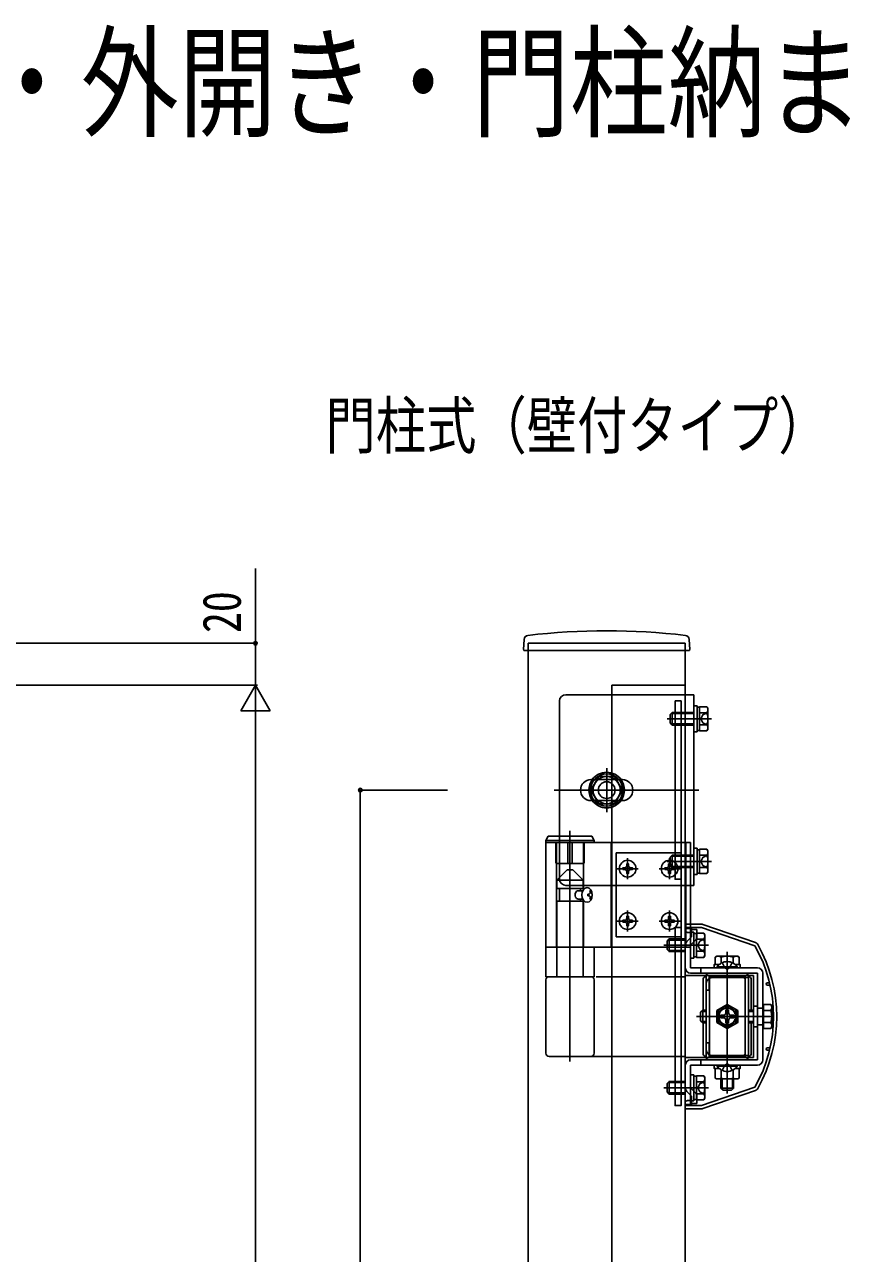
# Model space of a CAD drawing. Units: millimetres, scale not verified. Extents: x -1312 to 1312, y -2119 to 2123.
# Drawn here: x -823 to -428, y -742 to -156 of the extents above; entities that cross this region are included whole.
import ezdxf
from ezdxf.enums import TextEntityAlignment as Align

# ---------------------------------------------------------------- set-up
doc = ezdxf.new("R2010")
doc.units = ezdxf.units.MM
doc.header["$LTSCALE"] = 10
for name, color, linetype in [('0-1_USER1', 3, 'Continuous'), ('0-4_YKK_12', 2, 'Continuous'), ('0-5_YKK_13', 4, 'Continuous'), ('0-7_YKK_D', 6, 'Continuous')]:
    doc.layers.add(name, color=color, linetype=linetype)
doc.styles.add('ＭＳ ゴシック', font='')
doc.styles.get('ＭＳ ゴシック').set_extended_font_data('MS Gothic')

msp = doc.modelspace()

# ---------------------------------------------------------------- linework, layer by layer
at = {"layer": '0-4_YKK_12'}
for p, q in [((-507.5, -451.36), (-582.5, -451.36)), ((-507.5, -454.86), (-507.5, -451.36)), ((-507.5, -475.86), (-507.5, -454.86)), ((-507.5, -566.86), (-507.5, -475.86)), ((-507.5, -1215.86), (-507.5, -566.86))]:
    msp.add_line(p, q, dxfattribs=at)
for points in [[(-582.5, -451.36), (-582.5, -454.86), (-582.5, -1511.36)], [(-507.5, -471.36), (-542.5, -471.36), (-542.5, -1451.36)]]:
    msp.add_lwpolyline(points, dxfattribs=at)
at = {"layer": '0-5_YKK_13'}
for p, q in [((-584.34, -449.46), (-584.6, -454.34)), ((-505.66, -449.46), (-505.4, -454.34)), ((-584.1, -454.86), (-505.9, -454.86)), ((-567.5, -563.86), (-567.5, -478.86)), ((-564.5, -475.86), (-503.5, -475.86)), ((-503.5, -484.9), (-514.24, -484.9)), ((-513.7, -490.36), (-513.7, -484.36)), ((-503.5, -481.11), (-503.5, -493.61)), ((-501.9, -481.11), (-503.5, -481.11)), ((-501.9, -481.11), (-501.9, -493.61)), ((-501.9, -481.79), (-500.7, -481.79)), ((-500.7, -481.59), (-497.15, -481.59)), ((-500.7, -484.48), (-497.15, -484.48)), ((-496.7, -482.36), (-497.15, -481.59)), ((-496.7, -492.36), (-496.7, -482.36)), ((-516.2, -487.36), (-494.95, -487.36)), ((-503.5, -489.82), (-514.24, -489.82)), ((-500.7, -490.25), (-497.15, -490.25)), ((-496.7, -492.36), (-497.15, -493.14)), ((-501.9, -493.61), (-503.5, -493.61)), ((-501.9, -492.94), (-500.7, -492.94)), ((-545, -510.86), (-545, -531.86)), ((-570, -521.36), (-501, -521.36)), ((-552.5, -516.36), (-537.5, -516.36)), ((-552.5, -526.36), (-537.5, -526.36)), ((-574, -545.36), (-572.85, -543.36)), ((-552.15, -543.36), (-572.85, -543.36)), ((-562.5, -650.86), (-562.5, -540.86)), ((-551, -545.36), (-552.15, -543.36)), ((-574, -545.36), (-574, -546.36)), ((-551, -545.36), (-574, -545.36)), ((-574, -546.36), (-574, -596.36)), ((-542.5, -546.36), (-574, -546.36)), ((-569.2, -546.36), (-569.2, -555.86)), ((-569, -546.36), (-569, -596.36)), ((-563.5, -546.36), (-563.5, -556.36)), ((-561.5, -546.36), (-561.5, -556.36)), ((-556, -546.36), (-556, -568.73)), ((-555.8, -546.36), (-555.8, -555.86)), ((-542.8, -546.36), (-542.8, -596.36)), ((-503.5, -561.61), (-503.5, -549.11)), ((-501.9, -549.11), (-503.5, -549.11)), ((-501.9, -561.61), (-501.9, -549.11)), ((-501.9, -549.79), (-500.7, -549.79)), ((-496.7, -550.36), (-497.15, -549.59)), ((-496.7, -550.36), (-496.7, -560.36)), ((-556.3, -556.36), (-568.7, -556.36)), ((-509.5, -551.36), (-540.5, -551.36)), ((-540.5, -551.36), (-540.5, -591.36)), ((-535, -553.86), (-535, -563.86)), ((-516.2, -555.36), (-494.95, -555.36)), ((-515, -553.86), (-515, -563.86)), ((-503.5, -552.9), (-514.24, -552.9)), ((-513.7, -552.36), (-513.7, -558.36)), ((-509.5, -551.36), (-509.5, -591.36)), ((-500.7, -552.48), (-497.15, -552.48)), ((-568.85, -564.36), (-563.85, -559.36)), ((-561.15, -559.36), (-563.85, -559.36)), ((-556.15, -564.36), (-561.15, -559.36)), ((-540, -558.86), (-530, -558.86)), ((-536.35, -559.31), (-537.25, -559.31)), ((-520, -558.86), (-510, -558.86)), ((-516.35, -559.31), (-517.25, -559.31)), ((-503.5, -557.82), (-514.24, -557.82)), ((-501.9, -561.61), (-503.5, -561.61)), ((-501.9, -560.94), (-500.7, -560.94)), ((-500.7, -558.25), (-497.15, -558.25)), ((-500.7, -561.14), (-497.15, -561.14)), ((-496.7, -560.36), (-497.15, -561.14)), ((-567.5, -568.36), (-567.5, -574.36)), ((-557.5, -569.36), (-557.5, -568.36)), ((-558.61, -569.36), (-556.4, -569.36)), ((-558.61, -573.36), (-556.4, -573.36)), ((-557.5, -574.36), (-557.5, -573.36)), ((-556, -573.99), (-556, -596.36)), ((-554.02, -570.94), (-553.43, -570.94)), ((-554.02, -571.78), (-553.43, -571.78)), ((-553, -569.26), (-552.41, -569.26)), ((-553, -573.46), (-552.41, -573.46)), ((-535, -578.86), (-535, -588.86)), ((-515, -578.86), (-515, -588.86)), ((-540, -583.86), (-530, -583.86)), ((-536.35, -584.31), (-537.25, -584.31)), ((-520, -583.86), (-510, -583.86)), ((-516.35, -584.31), (-517.25, -584.31)), ((-507.5, -585.36), (-506.5, -585.36)), ((-473.99, -594.12), (-499.18, -585.47)), ((-509.5, -591.36), (-540.5, -591.36)), ((-499.75, -586.86), (-507.5, -586.86)), ((-507.5, -606.16), (-507.5, -587.36)), ((-507.5, -587.36), (-505, -587.36)), ((-505, -587.36), (-505, -606.16)), ((-505, -589.11), (-505, -601.61)), ((-503.4, -589.11), (-505, -589.11)), ((-504.5, -586.86), (-504.5, -588.69)), ((-503.4, -589.11), (-503.4, -601.61)), ((-503.4, -589.79), (-502.2, -589.79)), ((-502.2, -589.59), (-498.65, -589.59)), ((-502, -587.86), (-502, -591.36)), ((-474.3, -595.6), (-499.75, -586.86)), ((-498.2, -590.36), (-498.65, -589.59)), ((-498.2, -600.36), (-498.2, -590.36)), ((-574, -596.36), (-574, -610.36)), ((-517.7, -595.36), (-496.45, -595.36)), ((-507.5, -592.9), (-515.74, -592.9)), ((-507.5, -597.82), (-515.74, -597.82)), ((-515.2, -598.36), (-515.2, -592.36)), ((-505, -595.4), (-502.73, -593.13)), ((-502.2, -592.48), (-498.65, -592.48)), ((-503.4, -601.61), (-505, -601.61)), ((-503.4, -600.94), (-502.2, -600.94)), ((-502.2, -598.25), (-498.65, -598.25)), ((-498.2, -600.36), (-498.65, -601.14)), ((-492.5, -600.56), (-493.27, -601.01)), ((-493.27, -604.56), (-493.27, -601.01)), ((-492.5, -600.56), (-482.5, -600.56)), ((-490.39, -603.94), (-490.39, -601.01)), ((-487.5, -666.06), (-487.5, -598.56)), ((-484.61, -603.94), (-484.61, -601.01)), ((-482.5, -600.56), (-481.73, -601.01)), ((-481.73, -604.56), (-481.73, -601.01)), ((-505, -606.16), (-473, -606.16)), ((-473, -608.66), (-505, -608.66)), ((-500.12, -606.16), (-500.12, -608.66)), ((-478.9, -608.76), (-496.1, -608.76)), ((-492.25, -605.65), (-492.25, -606.16)), ((-492.25, -606.16), (-482.75, -606.16)), ((-481.73, -604.56), (-483.73, -604.56)), ((-473, -650.06), (-473, -608.66)), ((-470.5, -608.66), (-470.5, -650.06)), ((-574, -646.86), (-574, -611.86)), ((-551, -646.86), (-551, -611.86)), ((-550, -610.36), (-507.5, -610.36)), ((-507.5, -609.86), (-475, -609.86)), ((-499, -611.86), (-499, -626.36)), ((-497.6, -610.26), (-497.6, -616.76)), ((-497.6, -644.96), (-497.6, -613.76)), ((-496.1, -610.26), (-478.9, -610.26)), ((-496.1, -611.16), (-496.1, -610.26)), ((-478.9, -610.36), (-496.1, -610.36)), ((-496.1, -611.16), (-496.1, -616.76)), ((-496, -611.86), (-496, -646.86)), ((-494.6, -610.76), (-477.4, -610.76)), ((-479, -646.86), (-479, -611.86)), ((-478.9, -610.26), (-478.9, -610.76)), ((-477.4, -648.46), (-477.4, -610.26)), ((-476, -626.36), (-476, -611.86)), ((-468.4, -613.36), (-467.29, -613.36)), ((-468.4, -614.36), (-467.06, -614.36)), ((-497.6, -616.76), (-496.1, -616.76)), ((-497.6, -626.9), (-499.74, -626.9)), ((-499.2, -626.36), (-499.2, -632.36)), ((-492.5, -626.48), (-487.5, -623.59)), ((-492.5, -632.25), (-492.5, -626.48)), ((-488.1, -626.21), (-486.9, -626.21)), ((-488.1, -627.45), (-488.1, -626.21)), ((-487.5, -623.59), (-482.5, -626.48)), ((-486.9, -626.21), (-486.9, -627.45)), ((-475, -626.36), (-477.4, -626.36)), ((-475, -626.9), (-477.4, -626.9)), ((-475, -634.36), (-475, -624.36)), ((-473, -624.36), (-475, -624.36)), ((-473, -624.36), (-473, -625.46)), ((-470.5, -625.36), (-473, -625.36)), ((-470.2, -633.26), (-470.2, -625.46)), ((-470.2, -626.48), (-466.65, -626.48)), ((-466.2, -624.36), (-466.65, -623.59)), ((-466.2, -624.36), (-466.2, -634.36)), ((-502.2, -629.36), (-466.2, -629.36)), ((-497.6, -631.82), (-499.74, -631.82)), ((-499, -632.36), (-499, -646.86)), ((-490.65, -629.96), (-490.65, -628.76)), ((-490.65, -628.76), (-489.41, -628.76)), ((-489.41, -629.96), (-490.65, -629.96)), ((-488.1, -632.51), (-488.1, -631.27)), ((-486.9, -632.51), (-488.1, -632.51)), ((-486.9, -631.27), (-486.9, -632.51)), ((-485.59, -628.76), (-484.35, -628.76)), ((-484.35, -629.96), (-485.59, -629.96)), ((-484.35, -628.76), (-484.35, -629.96)), ((-475, -631.82), (-477.4, -631.82)), ((-475, -632.36), (-477.4, -632.36)), ((-476, -646.86), (-476, -632.36)), ((-470.2, -632.25), (-466.65, -632.25)), ((-473, -634.36), (-475, -634.36)), ((-473, -633.26), (-473, -634.36)), ((-470.5, -633.36), (-473, -633.36)), ((-470.2, -635.14), (-466.65, -635.14)), ((-466.2, -634.36), (-466.65, -635.14)), ((-497.6, -641.96), (-496.1, -641.96)), ((-497.6, -641.96), (-497.6, -648.46)), ((-468.4, -644.36), (-467.06, -644.36)), ((-572.5, -648.36), (-550, -648.36)), ((-550, -648.36), (-507.5, -648.36)), ((-473, -650.06), (-505, -650.06)), ((-500.12, -652.56), (-500.12, -650.06)), ((-496.1, -648.36), (-478.9, -648.36)), ((-496.1, -648.46), (-478.9, -648.46)), ((-496.1, -649.96), (-478.9, -649.96)), ((-494.6, -647.96), (-477.4, -647.96)), ((-468.4, -645.36), (-467.29, -645.36)), ((-505, -652.56), (-505, -671.36)), ((-505, -652.56), (-473, -652.56)), ((-492.25, -653.07), (-492.25, -652.56)), ((-492.25, -652.56), (-482.75, -652.56)), ((-490.39, -654.79), (-490.39, -658.72)), ((-484.61, -654.79), (-484.61, -658.72)), ((-481.73, -654.16), (-483.73, -654.16)), ((-507.5, -660.9), (-515.74, -660.9)), ((-515.2, -666.36), (-515.2, -660.36)), ((-505, -657.11), (-505, -669.61)), ((-503.4, -657.11), (-505, -657.11)), ((-503.4, -657.11), (-503.4, -669.61)), ((-503.4, -657.79), (-502.2, -657.79)), ((-502.2, -657.59), (-498.65, -657.59)), ((-502.2, -660.48), (-498.65, -660.48)), ((-498.2, -658.36), (-498.65, -657.59)), ((-498.2, -668.36), (-498.2, -658.36)), ((-489.96, -659.16), (-489.96, -664.1)), ((-485.04, -659.16), (-485.04, -664.1)), ((-517.7, -663.36), (-496.45, -663.36)), ((-507.5, -665.82), (-515.74, -665.82)), ((-505, -663.33), (-502.73, -665.59)), ((-502.2, -666.25), (-498.65, -666.25)), ((-502, -670.86), (-502, -667.36)), ((-474.3, -663.13), (-499.75, -671.86)), ((-473.99, -664.61), (-499.18, -673.25)), ((-490.5, -663.56), (-484.5, -663.56)), ((-499.75, -671.86), (-507.5, -671.86)), ((-507.5, -673.36), (-499.83, -673.36)), ((-506.5, -673.36), (-507.5, -673.36)), ((-503.4, -669.61), (-505, -669.61)), ((-504.5, -671.86), (-504.5, -670.04)), ((-503.4, -668.94), (-502.2, -668.94)), ((-498.2, -668.36), (-498.65, -669.14))]:
    msp.add_line(p, q, dxfattribs=at)
for points in [[(-503.5, -475.86), (-503.5, -566.86), (-564.5, -566.86)], [(-503.5, -484.36), (-513.7, -484.36), (-514.7, -485.36)], [(-503.5, -490.36), (-513.7, -490.36), (-514.7, -489.36), (-514.7, -485.36)], [(-500.7, -481.59), (-500.7, -493.14), (-497.15, -493.14)], [(-496.7, -484.31), (-499.06, -485.46), (-500.07, -487.36)], [(-496.7, -490.41), (-499.06, -489.26), (-500.07, -487.36)], [(-552.51, -521.36), (-548.75, -514.86), (-541.25, -514.86), (-537.49, -521.36)], [(-552.51, -521.36), (-548.75, -527.86), (-541.25, -527.86), (-537.49, -521.36)], [(-574, -546.36), (-551, -546.36), (-551, -545.36)], [(-505, -546.36), (-507.5, -546.36), (-542.5, -546.36)], [(-507.2, -546.36), (-507.2, -585.36), (-507.2, -596.36)], [(-505, -546.36), (-505, -585.36), (-505, -596.36)], [(-500.7, -561.14), (-500.7, -549.59), (-497.15, -549.59)], [(-535.45, -557.51), (-535.45, -556.61), (-534.55, -556.61), (-534.55, -557.51)], [(-515.45, -557.51), (-515.45, -556.61), (-514.55, -556.61), (-514.55, -557.51)], [(-503.5, -552.36), (-513.7, -552.36), (-514.7, -553.36), (-514.7, -557.36)], [(-496.7, -552.31), (-499.06, -553.46), (-500.07, -555.36)], [(-496.7, -558.41), (-499.06, -557.26), (-500.07, -555.36)], [(-537.25, -559.31), (-537.25, -558.41), (-536.35, -558.41)], [(-534.55, -560.21), (-534.55, -561.11), (-535.45, -561.11), (-535.45, -560.21)], [(-533.65, -558.41), (-532.75, -558.41), (-532.75, -559.31), (-533.65, -559.31)], [(-517.25, -559.31), (-517.25, -558.41), (-516.35, -558.41)], [(-514.55, -560.21), (-514.55, -561.11), (-515.45, -561.11), (-515.45, -560.21)], [(-503.5, -558.36), (-513.7, -558.36), (-514.7, -557.36)], [(-513.65, -558.41), (-512.75, -558.41), (-512.75, -559.31), (-513.65, -559.31)], [(-568.85, -610.36), (-568.85, -574.36), (-556.15, -574.36), (-556.15, -610.36)], [(-553.43, -570.94), (-553.31, -570.93), (-553.2, -570.88), (-553.1, -570.8), (-553.02, -570.7), (-552.95, -570.57), (-552.91, -570.42), (-552.89, -570.27), (-552.89, -570.1)], [(-552.89, -572.62), (-552.89, -572.46), (-552.91, -572.3), (-552.95, -572.16), (-553.02, -572.03), (-553.1, -571.92), (-553.2, -571.85), (-553.31, -571.8), (-553.43, -571.78)], [(-552.3, -570.1), (-552.27, -570.27), (-552.22, -570.42), (-552.16, -570.57), (-552.08, -570.7), (-551.98, -570.8), (-551.92, -570.85)], [(-551.92, -571.88), (-551.98, -571.92), (-552.08, -572.03), (-552.16, -572.16), (-552.22, -572.3), (-552.27, -572.46), (-552.3, -572.62)], [(-537.25, -584.31), (-537.25, -583.41), (-536.35, -583.41)], [(-535.45, -582.51), (-535.45, -581.61), (-534.55, -581.61), (-534.55, -582.51)], [(-534.55, -585.21), (-534.55, -586.11), (-535.45, -586.11), (-535.45, -585.21)], [(-533.65, -583.41), (-532.75, -583.41), (-532.75, -584.31), (-533.65, -584.31)], [(-517.25, -584.31), (-517.25, -583.41), (-516.35, -583.41)], [(-515.45, -582.51), (-515.45, -581.61), (-514.55, -581.61), (-514.55, -582.51)], [(-514.55, -585.21), (-514.55, -586.11), (-515.45, -586.11), (-515.45, -585.21)], [(-513.65, -583.41), (-512.75, -583.41), (-512.75, -584.31), (-513.65, -584.31)], [(-499.83, -585.36), (-507.5, -585.36), (-507.5, -673.36)], [(-506.77, -593.63), (-505, -591.86), (-504.5, -591.36)], [(-504.5, -591.36), (-504.5, -587.86), (-502, -587.86)], [(-502.2, -589.59), (-502.2, -601.14), (-498.65, -601.14)], [(-574, -610.36), (-551, -610.36), (-551, -596.36)], [(-505, -596.36), (-542.5, -596.36), (-574, -596.36)], [(-507.5, -592.36), (-515.2, -592.36), (-516.2, -593.36)], [(-507.5, -598.36), (-515.2, -598.36), (-516.2, -597.36), (-516.2, -593.36)], [(-498.2, -592.31), (-500.56, -593.46), (-501.57, -595.36)], [(-498.2, -598.41), (-500.56, -597.26), (-501.57, -595.36)], [(-489.85, -603.66), (-488.64, -606.13), (-487.5, -606.74)], [(-485.15, -603.66), (-486.35, -606.13), (-487.5, -606.74)], [(-493.75, -606.16), (-493.75, -604.56), (-491.27, -604.56)], [(-483.73, -604.56), (-481.25, -604.56), (-481.25, -606.16), (-493.75, -606.16)], [(-492.25, -605.65), (-482.75, -605.65), (-482.75, -606.16)], [(-475, -609.86), (-475, -648.86), (-507.5, -648.86)], [(-478.9, -610.76), (-478.9, -647.96), (-478.9, -648.46)], [(-497.6, -626.36), (-499.2, -626.36), (-500.2, -627.36), (-500.2, -631.36)], [(-482.5, -626.48), (-482.5, -632.25), (-487.5, -635.14), (-492.5, -632.25)], [(-470.2, -625.46), (-470.5, -625.46), (-473, -625.46)], [(-470.2, -635.14), (-470.2, -623.59), (-466.65, -623.59)], [(-497.6, -632.36), (-499.2, -632.36), (-500.2, -631.36)], [(-470.2, -633.26), (-470.5, -633.26), (-473, -633.26)], [(-496.1, -648.46), (-496.1, -647.56), (-496.1, -641.96)], [(-505, -671.36), (-507.5, -671.36), (-507.5, -652.56)], [(-493.75, -652.56), (-493.75, -654.16), (-491.27, -654.16)], [(-483.73, -654.16), (-481.25, -654.16), (-481.25, -652.56), (-493.75, -652.56)], [(-491.27, -654.16), (-493.27, -654.16), (-493.27, -658.72), (-492.5, -659.16), (-482.5, -659.16)], [(-492.25, -653.07), (-482.75, -653.07), (-482.75, -652.56)], [(-489.85, -655.06), (-488.64, -652.59), (-487.5, -651.98)], [(-485.15, -655.06), (-486.35, -652.59), (-487.5, -651.98)], [(-481.73, -654.16), (-481.73, -658.72), (-482.5, -659.16)], [(-507.5, -660.36), (-515.2, -660.36), (-516.2, -661.36)], [(-507.5, -666.36), (-515.2, -666.36), (-516.2, -665.36), (-516.2, -661.36)], [(-502.2, -657.59), (-502.2, -669.14), (-498.65, -669.14)], [(-498.2, -660.31), (-500.56, -661.46), (-501.57, -663.36)], [(-490.5, -659.16), (-490.5, -663.56), (-489.5, -664.56), (-485.5, -664.56)], [(-484.5, -659.16), (-484.5, -663.56), (-485.5, -664.56)], [(-506.77, -665.09), (-505, -666.86), (-504.5, -667.36)], [(-504.5, -667.36), (-504.5, -670.86), (-502, -670.86)], [(-498.2, -666.41), (-500.56, -665.26), (-501.57, -663.36)]]:
    msp.add_lwpolyline(points, dxfattribs=at)
for points in [[(-512.4, -478.86), (-509.5, -478.86), (-509.5, -563.86), (-512.4, -563.86)], [(-556.15, -568.36), (-556.15, -564.36), (-568.85, -564.36), (-568.85, -568.36)], [(-512.4, -586.86), (-509.5, -586.86), (-509.5, -671.86), (-512.4, -671.86)]]:
    msp.add_lwpolyline(points, close=True, dxfattribs=at)
for centre, radius in [((-545, -521.36), 7.7), ((-545, -521.36), 6.5), ((-545, -521.36), 4), ((-535, -558.86), 4), ((-515, -558.86), 4), ((-535, -583.86), 4), ((-515, -583.86), 4), ((-487.5, -629.36), 5), ((-487.5, -629.36), 4.3), ((-487.5, -629.36), 4)]:
    msp.add_circle(centre, radius, dxfattribs=at)
for centre, radius, start, end in [((-545, -765.36), 320, 83.25565, 96.74435), ((-582.35, -449.56), 2, 96.74435, 177), ((-507.65, -449.56), 2, 3, 83.25565), ((-584.1, -454.36), 0.5, 177, 270), ((-505.9, -454.36), 0.5, 270, 3), ((-564.5, -478.86), 3, 90, 180), ((-499.26, -483.03), 2.56, 325.61575, 34.38425), ((-506.25, -487.36), 9.55, 342.41205, 17.58795), ((-499.26, -491.69), 2.56, 325.61575, 34.38425), ((-545, -521.36), 8.5, 36.03188, 143.96812), ((-552.5, -521.36), 5, 90, 270), ((-545, -521.36), 8.5, 143.96812, 216.03188), ((-545, -521.36), 8.5, 323.96812, 36.03188), ((-537.5, -521.36), 5, 270, 90), ((-545, -521.36), 8.5, 216.03188, 323.96812), ((-499.26, -551.03), 2.56, 325.61575, 34.38425), ((-568.7, -555.86), 0.5, 180, 270), ((-556.3, -555.86), 0.5, 270, 0), ((-506.25, -555.36), 9.55, 342.41205, 17.58795), ((-536.35, -557.51), 0.9, 270, 0), ((-536.35, -560.21), 0.9, 0, 90), ((-533.65, -557.51), 0.9, 180, 270), ((-533.65, -560.21), 0.9, 90, 180), ((-516.35, -557.51), 0.9, 270, 0), ((-516.35, -560.21), 0.9, 0, 90), ((-513.65, -557.51), 0.9, 180, 270), ((-513.65, -560.21), 0.9, 90, 180), ((-499.26, -559.69), 2.56, 325.61575, 34.38425), ((-564.5, -563.86), 3, 180, 270), ((-536.35, -582.51), 0.9, 270, 0), ((-536.35, -585.21), 0.9, 0, 90), ((-533.65, -582.51), 0.9, 180, 270), ((-533.65, -585.21), 0.9, 90, 180), ((-516.35, -582.51), 0.9, 270, 0), ((-516.35, -585.21), 0.9, 0, 90), ((-513.65, -582.51), 0.9, 180, 270), ((-513.65, -585.21), 0.9, 90, 180), ((-499.83, -587.36), 2, 70.98912, 90), ((-506, -587.36), 2, 221.40962, 318.59038), ((-504.5, -591.36), 2.5, 315, 0), ((-500.76, -591.03), 2.56, 325.61575, 34.38425), ((-505, -595.4), 2.5, 135, 180), ((-507.75, -595.36), 9.55, 342.41205, 17.58795), ((-533.9, -629.36), 68.5, 330.46678, 29.53322), ((-474.64, -596.01), 2, 29.37405, 70.98912), ((-533.9, -629.36), 70, 330.62595, 29.37405), ((-500.76, -599.69), 2.56, 325.61575, 34.38425), ((-491.83, -603.12), 2.56, 55.61575, 124.38425), ((-487.5, -608.94), 5.77, 34.65097, 145.34903), ((-487.5, -610.12), 9.55, 72.41205, 107.58795), ((-483.17, -603.12), 2.56, 55.61575, 124.38425), ((-505, -606.16), 2.5, 180, 270), ((-496.1, -610.26), 1.5, 90, 180), ((-478.9, -610.26), 1.5, 0, 90), ((-473, -608.66), 2.5, 0, 90), ((-572.5, -611.86), 1.5, 90, 180), ((-552.5, -611.86), 1.5, 0, 90), ((-497.5, -611.86), 1.5, 93.82255, 180), ((-494.6, -613.76), 3, 90, 180), ((-494.5, -611.86), 1.5, 90, 180), ((-480.5, -611.86), 1.5, 0, 90), ((-477.5, -611.86), 1.5, 0, 86.17745), ((-468.4, -613.86), 0.5, 90, 270), ((-468.76, -625.03), 2.56, 325.61575, 34.38425), ((-475.75, -629.36), 9.55, 342.41205, 17.58795), ((-489.41, -627.45), 1.31, 270, 0), ((-489.41, -631.27), 1.31, 0, 90), ((-485.59, -627.45), 1.31, 180, 270), ((-485.59, -631.27), 1.31, 90, 180), ((-468.76, -633.69), 2.56, 325.61575, 34.38425), ((-468.4, -644.86), 0.5, 90, 270), ((-572.5, -646.86), 1.5, 180, 270), ((-552.5, -646.86), 1.5, 270, 0), ((-505, -652.56), 2.5, 90, 180), ((-497.5, -646.86), 1.5, 180, 266.17745), ((-494.6, -644.96), 3, 180, 270), ((-496.1, -648.46), 1.5, 180, 270), ((-494.5, -646.86), 1.5, 180, 270), ((-480.5, -646.86), 1.5, 270, 0), ((-478.9, -648.46), 1.5, 270, 0), ((-477.5, -646.86), 1.5, 273.82255, 0), ((-473, -650.06), 2.5, 270, 0), ((-487.5, -649.79), 5.77, 214.65097, 325.34903), ((-500.76, -659.03), 2.56, 325.61575, 34.38425), ((-507.75, -663.36), 9.55, 342.41205, 17.58795), ((-491.83, -656.61), 2.56, 235.61575, 304.38425), ((-487.5, -649.61), 9.55, 252.41205, 287.58795), ((-483.17, -656.61), 2.56, 235.61575, 304.38425), ((-505, -663.33), 2.5, 180, 225), ((-504.5, -667.36), 2.5, 0, 45), ((-500.76, -667.69), 2.56, 325.61575, 34.38425), ((-474.64, -662.72), 2, 289.01088, 330.62595), ((-506, -671.36), 2, 41.40962, 138.59038), ((-499.83, -671.36), 2, 270, 289.01088)]:
    msp.add_arc(centre, radius, start, end, dxfattribs=at)
msp.add_ellipse((-554.37, -571.36), major_axis=(0, -3.5), ratio=0.707107, dxfattribs=at)
for centre, major_axis, start_param, end_param in [((-558.61, -571.36), (0, 2), 0, 3.141593), ((-560.38, -571.36), (0, -9), 1.524113, 1.61748), ((-559.19, -571.36), (0, -9), 1.711258, 1.806301), ((-559.19, -571.36), (0, -9), 1.335292, 1.430335), ((-558.6, -571.36), (0, -9), 1.711258, 1.806301), ((-558.6, -571.36), (0, -9), 1.335292, 1.430335)]:
    msp.add_ellipse(centre, major_axis=major_axis, ratio=0.707107, start_param=start_param, end_param=end_param, dxfattribs=at)
at = {"layer": '0-7_YKK_D'}
for p, q in [((-965.9, -451.36), (-711.5, -451.36)), ((-965.9, -471.36), (-711.5, -471.36)), ((-965.9, -471.36), (-711.5, -471.36)), ((-712.5, -471.36), (-719.5, -483.49)), ((-712.5, -471.36), (-705.5, -483.49)), ((-712.5, -471.36), (-712.5, -495.61)), ((-719.5, -483.49), (-705.5, -483.49)), ((-712.5, -485.36), (-712.5, -1437.36)), ((-620.85, -521.36), (-663.5, -521.36)), ((-662.5, -1261.36), (-662.5, -521.36))]:
    msp.add_line(p, q, dxfattribs=at)
msp.add_lwpolyline([(-712.5, -471.36), (-712.5, -451.36), (-712.5, -415.63)], dxfattribs=at)
for centre in [(-712.5, -451.36), (-662.5, -521.36)]:
    msp.add_circle(centre, 0.85, dxfattribs=at)

# ---------------------------------------------------------------- texts
at = {"layer": '0-1_USER1', "style": 'ＭＳ ゴシック', "width": 0.8}
for s, height, p in [('片開き・外開き・門柱納まり', 42.76, (-982.5, -218.16)), ('門柱式（壁付タイプ）', 21.99, (-679.11, -365.05))]:
    msp.add_text(s, height=height, dxfattribs=at).set_placement(p, align=Align.BOTTOM_LEFT)
at = {"layer": '0-7_YKK_D', "style": 'ＭＳ ゴシック', "width": 0.8}
msp.add_text('20', height=18.33, rotation=90, dxfattribs=at).set_placement((-714, -446.46), align=Align.BOTTOM_LEFT)

doc.saveas('drawing.dxf')
